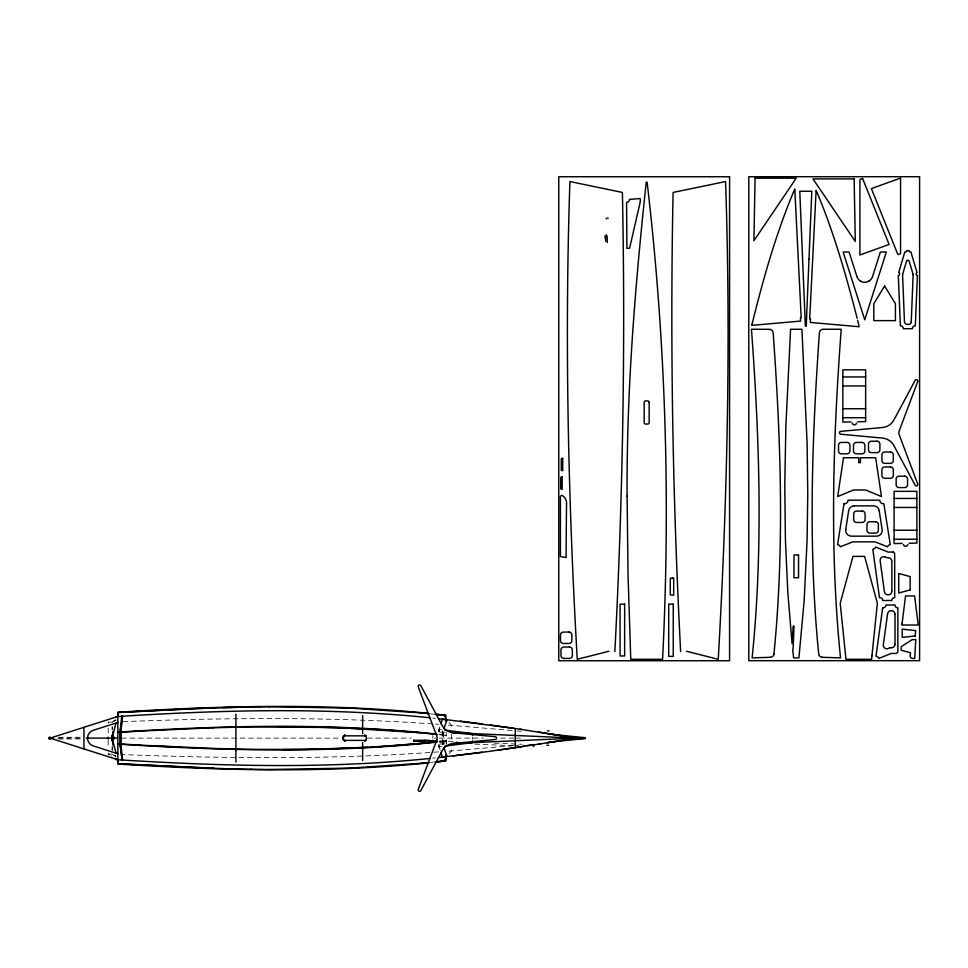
<?xml version="1.0" encoding="UTF-8"?>
<svg xmlns="http://www.w3.org/2000/svg" width="968" height="968" viewBox="0 0 968 968"><rect width="100%" height="100%" fill="white"/><g stroke="black" fill="none" stroke-linecap="round" stroke-linejoin="round"><path stroke-width="0.73" stroke-dasharray="4.84 3.63" d="M112.034 729.654L112.046 726.786M112.445 729.654L112.445 726.799M446.188 744.525L446.188 731.699M446.296 743.581L446.381 741.077L439.291 741.863M438.262 731.445L440.246 726M439.557 728.19L438.335 732.098M442.872 731.675L442.872 744.537M448.971 753.866L451.427 750.926L451.427 747.732M115.373 720.059L114.454 720.603M115.664 719.889L114.151 720.785M115.325 720.337L116.208 720.059M115.168 720.422L115.906 720.24M113.546 721.148L115.603 720.422M114.115 721.051L115.301 720.591M113.244 721.329L113.861 720.966M112.336 721.862L112.53 722.031M108.186 723.205L108.307 722.14M441.638 746.473L439.157 746.764L439.157 744.598M445.474 740.871L446.333 740.786L442.751 741.173M440.125 741.464L442.824 741.173M439.23 741.561L441.057 741.367M432.66 758.186L435.467 757.908M433.458 762.07L430.47 762.385M514.165 745.566L521.111 744.912M512.822 745.687L448.305 751.168M438.516 751.882L431.304 752.402M429.877 752.499C327.741 759.577 225.242 758.464 123.009 754.592M439.738 744.077L445.389 743.823M108.186 722.213L112.639 722.031M123.009 721.632C226.197 717.724 329.652 716.635 432.72 723.931M58.673 737.265L81.264 737.265M57.656 738.112L81.82 738.112M121.52 738.112L339.429 738.112M367.308 738.112L411.243 738.112M434.172 738.112L435.636 738.112M439.351 738.112L483.371 738.112M500.613 738.112L515.061 738.112M516.392 738.112L520.409 738.112M58.673 738.971L81.264 738.971M112.336 754.375L112.53 754.193M108.186 753.031L108.186 754.024L112.639 754.193M439.811 740.859L457.271 741.597M494.237 743.134L522.006 744.283M439.738 742.674L446.986 742.976M474.744 744.126L513.246 745.735M439.738 732.159L445.389 732.401M435.576 724.125L438.516 724.342M448.305 725.068L514.165 730.671M516.948 730.925L521.111 731.324M430.47 713.852L433.458 714.154M432.66 718.038L435.467 718.329M439.291 734.373L446.381 735.148M439.242 734.676L441.214 734.881M440.997 734.857L442.824 735.063L442.061 734.978M442.763 735.051L446.333 735.45M441.638 729.751L439.157 729.473L439.157 731.626M108.186 754.024L109.928 755.04M113.244 754.895L115.664 756.335M111.308 755.851L111.961 756.238M114.393 755.1L116.208 756.165M113.958 755.088L115.785 756.165M448.971 722.37L451.427 725.298L451.427 728.505M440.246 750.236L438.335 744.138M438.262 744.791L439.23 747.877L439.23 744.876M472.493 736.987L472.493 739.25M451.427 734.107L451.427 742.117M443.417 732.002L443.417 744.235M442.558 730.888L442.558 745.336M439.23 728.36L439.23 731.36M432.829 735.535L432.829 738.112M112.445 746.655L112.445 750.176M112.034 746.582L112.046 750.394M108.186 728.178L108.186 736.128M108.186 740.096L108.186 748.058"/><path stroke-width="1.45" d="M112.046 735.353L112.034 737.265L114.091 737.265L114.091 738.971L112.046 738.971L112.046 740.871M112.445 737.265L112.445 735.353M112.857 737.265L112.881 731.542M113.22 738.971L113.22 737.265M891.83 591.012L891.83 591.182A3.545 3.545 0 0 1 888.285 594.788L887.983 594.8A3.557 3.557 0 0 1 884.45 591.956M895.001 614.377L895.001 614.269A3.557 3.557 0 0 0 891.455 610.687M895.001 614.547L895.001 643.986M605.194 235.563L605.218 237.233M413.772 741.524L413.844 739.927L413.687 740.605M445.812 755.572L445.631 760.763L442.17 761.15M445.909 754.822L445.704 761.066L435.382 762.191M913.139 275.021L911.251 321.57M917.398 275.408L915.329 325.865A2.844 2.844 0 0 0 912.352 328.709L903.362 328.709A2.844 2.844 0 0 0 900.385 325.865L898.316 275.408M413.856 740.605L413.711 741.548M429.84 717.748C326.156 707.16 221.648 709.955 117.793 716.501L50.106 738.112C48.122 740.98 48.388 735.22 50.106 738.112L117.793 759.735C221.648 766.269 326.156 769.076 429.84 758.476M614.849 651.573C622.823 498.677 625.485 345.516 622.4 192.438L569.922 181.548C564.513 340.821 568.204 500.238 577.243 659.305L608.92 651.27M910.283 655.989L910.477 652.686L901.184 650.29L901.184 646.733L912.231 639.63L915.801 639.63L914.687 658.543L912.691 658.421M773.928 654.138C784.564 547.247 780.886 439.532 773.142 332.581A3.775 3.775 0 0 0 769.306 329.326L751.458 329.253C759.481 438.54 763.304 548.662 752.124 657.877L770.322 657.308M121.399 716.429C124.098 718.244 118.701 730.368 120.915 732.11L122.561 716.235L121.726 716.235L120.056 732.135L120.056 744.09L122.15 759.989L120.105 744.198L120.915 744.114L122.561 759.989L121.399 759.795M607.989 218.502L607.831 217.824M887.571 613.857L883.324 644.773A3.557 3.557 0 0 0 887.729 648.705M533.525 744.876L533.477 746.546L533.622 744.973M845.705 529.617L845.705 529.556A5.796 5.796 0 0 0 851.308 536.163L876.524 536.163A5.699 5.699 0 0 0 882.199 530.137A5.663 5.663 0 0 0 882.163 529.665L879.198 510.814M845.73 529.436L848.682 510.656A5.723 5.723 0 0 1 854.115 505.841M606.21 218.175L606.391 218.937M50.07 737.289L50.07 738.935M111.998 737.289L111.998 738.935M793.131 627.143L792.054 643.575L787.807 592.392L785.411 539.841L784.77 485.222L785.859 426.682L790.578 329.277L801.94 329.277L807.13 443.671L807.76 494.309L807.106 539.841L804.142 600.934L798.927 657.877L793.591 657.877L792.695 649.661M115.991 723.253L112.034 738.112L115.991 752.971M793.082 648.935L794.038 626.84A2.517 2.517 0 0 0 793.784 625.969M898.679 272.625L904.802 251.995A1.428 1.428 0 0 0 906.629 250.627L909.085 250.627A1.428 1.428 0 0 0 910.912 251.995L917.035 272.625M902.708 274.041L906.471 261.36M440.924 723.81L442.352 719.272L445.776 719.647M443.828 728.65L447.034 719.998M872.591 276.412L880.372 252.019L886.349 252.019L864.739 319.755L843.116 252.019L849.093 252.019L856.886 276.424M50.142 738.935L50.154 737.326M447.034 756.226L443.84 747.623M344.124 735.837L344.838 734.978M364.767 741.246L365.481 740.387M869.191 281.01L868.49 281.41M888.37 648.487L889.338 648.1M117.793 722.479L93.182 730.332A8.168 8.168 0 0 0 93.194 745.892L117.793 753.757M562.226 740.375L573.286 738.536M564.417 740.012L538.559 744.174M547.065 742.831L555.68 741.44M540.676 743.835L490.062 751.277L438.347 757.593M521.909 746.715L497.842 750.2M523.228 746.062L524.608 745.844M531.819 744.9L531.178 744.985M530.851 745.033L527.1 745.554M524.402 745.917L523.482 746.038M482.391 752.305L452.915 755.972M444.723 746.11L472.493 742.637L472.493 740.943M445.776 756.577L442.352 756.952L440.912 752.366M440.452 761.332L442.582 761.102A3.352 3.11 -8 0 0 444.312 760.412M438.734 761.526L441.045 761.271M437.028 761.707L439.52 761.441M437.488 741.742L434.003 742.105M434.971 761.913L437.996 761.598M434.051 742.105L427.808 742.734M435.794 742.226C330.185 753.503 223.668 750.781 117.854 744.102M585.047 738.524L548.336 742.274M427.505 762.675L428.981 762.53M428.884 742.637L425.436 742.976M428.594 762.566L423.089 763.111M428.655 762.869C325.369 773.311 221.297 770.528 117.854 764.006L117.854 712.218C221.297 705.708 325.369 702.913 428.655 713.355M426.15 742.904L421.201 743.376M424.553 762.965L426.029 762.82M421.637 763.244L423.633 763.062M420.402 743.448L422.108 743.291M418.733 743.605L420.427 743.448M421.988 763.22L350.452 768.084L269.237 769.487M372.232 747.09L419.567 743.533M418.769 743.605L393.601 745.687M393.625 745.687L376.528 746.836M115.954 716.61L117.793 716.501M117.854 712.521L192.692 708.612L251.511 706.942M117.854 732.135C223.668 725.455 330.185 722.721 435.794 733.998M117.854 732.437L140.009 731.094M376.564 746.836L328.297 748.966L282.777 749.619M139.985 731.094L212.754 727.791M367.925 747.332L305.719 749.438M452.564 743.509L566.074 738.536L566.074 737.689L452.564 732.715M854.091 505.865L873.523 505.865A5.747 5.747 0 0 1 879.198 510.523L879.174 510.668M214.001 707.838L121.181 712.315A3.352 3.11 2 0 0 120.068 712.569M212.718 727.791L251.027 726.859M222.519 707.584L260.525 706.821M850.908 421.927L842.85 422.108L842.85 369.836L865.634 369.836L865.634 421.576L857.854 421.77M902.164 543.423L894.105 543.605L894.105 491.333L916.877 491.333L916.877 543.084L909.109 543.266M585.011 737.701L548.336 733.95M250.99 726.859L337.203 727.549L418.757 732.619L393.601 730.538M305.755 749.438L250.99 749.365M260.186 706.821L269.394 706.737M269.237 706.737L350.452 708.14L420.354 712.859M907.331 324.437L908.383 324.437M842.85 376.951L865.634 376.951M842.85 385.954L865.634 385.954M842.85 408.726L865.634 408.726M842.85 417.728L865.634 417.728M894.105 498.447L916.877 498.447M894.105 507.45L916.877 507.45M894.105 530.234L916.877 530.234M894.105 539.224L916.877 539.224M888.176 557.737L887.741 557.737A3.57 3.57 0 0 1 886.47 557.507M891.371 647.761L890.935 647.749A3.606 3.606 0 0 0 889.652 647.967M342.672 737.265L343.41 737.265M565.905 737.701L585.229 737.701L585.229 738.524L565.905 738.524M50.106 738.112L53.131 738.112M86.358 738.112L117.104 738.112M565.905 738.112L585.229 738.112M112.881 744.682L112.881 738.971L112.034 738.971L112.07 737.326M342.672 738.971L343.41 738.971M278.131 726.617L305.755 726.786M260.186 769.403L269.394 769.487M431.897 742.311L415.248 741.161A4.114 4.102 0 0 1 414.715 740.98M250.99 769.282L260.525 769.415M305.719 726.786L367.925 728.904M424.516 740.242L427.783 740.375M428.086 740.399L436.737 741.137M251.027 749.365L212.718 748.433M241.649 769.112L251.511 769.294M232.163 768.907L242.351 769.124M222.519 768.653L233.046 768.919M223.596 768.677L117.854 763.704M822.34 657.308L840.526 657.877C829.358 548.662 833.17 438.54 841.192 329.253L823.357 329.253A3.775 3.775 0 0 0 819.424 332.569C811.886 439.532 808.038 547.247 818.722 654.138M214.001 768.386L121.181 763.909A3.364 3.122 -2 0 1 120.068 763.655M212.754 748.433L139.985 745.13M547.392 730.913L549.122 730.985M546.787 745.251L548.529 745.324M161.511 746.292L172.05 746.812M367.901 728.904L376.564 729.4M140.009 745.13L117.854 743.787M376.528 729.4L393.625 730.538M117.793 759.735L115.954 759.614M424.335 740.242L415.248 740.338A4.271 4.271 0 0 0 414.74 740.46M418.733 732.619L420.427 732.776M420.185 712.847L421.988 713.017M421.637 712.98L423.633 713.174M420.402 732.776L428.884 733.599M423.089 713.114L425.279 713.331M424.553 713.259L427.505 713.549M426.936 713.489L428.981 713.694M428.848 733.599L434.051 734.119M435.382 714.045L445.704 715.158L445.909 721.402M434.971 714.311L437.028 714.529M434.015 734.119L437.476 734.482M436.471 714.469L438.734 714.711M437.996 714.626L440.452 714.892M439.52 714.795L442.582 715.122A3.352 3.11 8 0 1 444.312 715.812M438.347 718.631L513.766 728.299M442.17 715.086L445.631 715.461M444.723 730.114L472.493 733.587L472.493 735.281M460.102 721.1L482.391 723.919M490.062 724.947L521.909 729.509M519.876 729.207L573.286 737.689L538.559 732.062M686.566 651.27L718.244 659.305C727.307 500.238 730.961 340.821 725.564 181.548L673.087 192.438C670.001 345.516 672.712 498.677 680.637 651.573M885.188 556.999L886.156 557.386M860.988 281.41L860.383 281.071M115.628 758.428L116.269 758.815M364.767 734.978L365.481 735.837M344.124 740.387L344.838 741.246M606.428 234.788L606.694 235.805M912.981 273.98L909.218 261.299A1.428 1.428 0 0 0 906.556 261.118M857.164 318.315C846.02 274.948 833.654 231.509 816.109 190.321L809.696 318.932L810.47 318.992L810.313 322.441L859.148 326.736L857.612 320.202M605.726 241.334L605.242 237.656M606.767 236.144L606.948 237.172M606.996 237.511L607.226 239.556M884.401 591.63L880.142 560.714A3.557 3.557 0 0 1 884.861 556.878M607.251 239.907L607.299 240.923M904.463 321.582L902.587 275.081M607.299 241.262L607.287 242.085A10.454 10.454 0 0 1 607.251 242.581M891.83 561.5L891.83 590.952M579.481 737.701L579.481 738.524M579.275 737.701L579.275 738.524M573.02 737.701L573.02 738.524M567.817 737.701L567.817 738.524M560.399 497.249L560.399 556.539L566.062 557.616L566.534 501.969A9.377 9.377 0 0 0 562.638 495.761A1.428 1.428 0 0 0 560.411 496.765M515.291 728.577L515.291 747.647M432.829 740.169L432.829 742.238M364.767 735.196L364.767 735.837M362.637 715.642L362.637 727.101M362.637 729.715L362.637 733.72M362.637 742.504L362.637 746.522M362.637 749.123L362.637 760.594M344.838 735.148L344.838 735.837M344.838 740.387L344.838 741.089M235.914 714.215L235.914 762.022M120.915 732.11L120.915 744.114M120.504 732.268L120.504 743.956M112.857 738.971L112.857 744.682M112.445 738.971L112.445 741.004M108.186 737.12L108.186 739.104M83.95 727.307L83.95 748.917M856.632 423.016A2.299 2.299 0 0 1 852.13 422.992M907.887 544.524A2.299 2.299 0 0 1 903.374 544.488M912.4 658.397A2.275 2.275 0 0 1 910.271 656.122M916.902 275.311A1.428 1.428 0 0 1 916.176 274.646M916.055 273.666A1.428 1.428 0 0 1 916.587 272.843M899.538 274.646A1.428 1.428 0 0 1 898.812 275.311M899.115 272.843A1.428 1.428 0 0 1 899.659 273.666M913.054 274.234A2.844 2.844 0 0 1 913.139 274.755M911.239 321.824A2.844 2.844 0 0 1 908.637 324.425M907.076 324.425A2.844 2.844 0 0 1 904.475 321.836M902.575 274.827A2.844 2.844 0 0 1 902.636 274.295M793.373 627.095A1.742 1.742 0 0 1 793.433 626.223M887.632 613.53A3.557 3.557 0 0 1 891.117 610.687M895.001 644.313A3.557 3.557 0 0 1 891.697 647.737M888.503 557.75A3.557 3.557 0 0 1 891.83 561.162M872.507 276.691A8.168 8.168 0 0 1 856.982 276.691M822.34 657.248A3.69 3.69 0 0 1 818.625 654.162M774.025 654.162A3.69 3.69 0 0 1 770.322 657.248M117.854 715.872A4.041 3.751 2 0 1 118.459 713.876M444.578 716.005A3.836 3.557 8 0 1 445.704 718.232M118.29 762.082A4.041 3.751 -2 0 1 117.963 761.235M117.902 760.945A4.138 3.836 -2 0 1 117.854 760.364M445.704 757.992A3.836 3.557 -8.1 0 1 444.566 760.219M627.107 496.088L628.026 574.109L630.761 659.305L662.572 659.305C670.606 500.129 665.73 340.446 647.096 182.153L646.237 182.153C635.105 286.431 626.49 391.132 627.107 496.088M649.153 402.446L649.153 422.508A1.561 1.561 0 0 1 647.592 424.081L645.741 424.081A1.561 1.561 0 0 1 644.168 422.508L644.168 402.446A1.561 1.561 0 0 1 645.741 400.873L647.592 400.873A1.561 1.561 0 0 1 649.153 402.446M755.076 178.172L753.915 240.729L796.24 178.172L755.076 178.172M808.982 259.122L806.235 326.156L805.376 326.156L799.786 191.253L811.825 191.253L808.982 259.122M871.95 655.796L871.599 659.305L845.971 659.305L840.212 603.258L852.953 556.394L864.618 556.394L877.359 603.258L871.95 655.796M902.019 624.118L901.91 625.025L918.221 625.025L914.591 595.937L905.54 595.937L902.019 624.118M882.659 607.819L876.004 656.219A3.557 3.557 0 0 1 878.823 658.421L889.967 653.981A3.557 3.557 0 0 1 892.714 653.448L896.428 653.448L897.856 652.021L897.856 607.844A2.844 2.844 0 0 1 895.001 605L885.889 605A2.844 2.844 0 0 1 882.659 607.819M843.491 457.767L837.695 496.536L853.582 489.965L865.586 489.965L881.461 496.536L875.665 457.767L860.431 457.767L860.431 462.644L858.725 462.644L858.725 457.767L843.491 457.767M844.011 503.687L837.574 544.633A3.557 3.557 0 0 1 840.333 546.835L852.796 541.862L875.048 541.862L887.523 546.835A3.557 3.557 0 0 1 890.27 544.633L883.845 503.687A3.557 3.557 0 0 1 879.73 500.178L848.113 500.178A3.557 3.557 0 0 1 844.011 503.687M640.392 201.259L629.611 248.195L626.913 248.437L626.574 202.469A2.844 2.844 0 0 0 629.381 199.396L640.15 198.537L640.392 201.259M751.967 324.449L751.749 325.381L800.584 321.086L800.427 317.637L801.201 317.577L794.788 188.978C776.263 232.526 763.341 278.518 751.967 324.449M436.774 740.121L418.261 789.368A1.428 1.428 0 0 0 418.999 791.171A1.428 1.428 0 0 0 420.85 790.553L442.122 750.878A14.23 14.23 0 0 1 453.351 743.424L495.301 739.528A1.428 1.428 0 0 0 495.301 736.696L453.351 732.8A14.23 14.23 0 0 1 442.122 725.359L420.85 685.683A1.428 1.428 0 0 0 418.999 685.054A1.428 1.428 0 0 0 418.261 686.869L436.774 736.116A5.699 5.699 0 0 1 436.774 740.121M917.737 381.549L899.224 430.796A5.699 5.699 0 0 0 899.224 434.801L917.737 484.048A1.428 1.428 0 0 1 916.999 485.851A1.428 1.428 0 0 1 915.159 485.234L893.875 445.558A14.23 14.23 0 0 0 882.647 438.105L840.696 434.209A1.428 1.428 0 0 1 840.696 431.377L882.647 427.481A14.23 14.23 0 0 0 893.875 420.039L915.159 380.364A1.428 1.428 0 0 1 916.999 379.734A1.428 1.428 0 0 1 917.737 381.549M884.607 285.983L873.801 303.686L873.801 320.626L895.412 320.626L895.412 303.686L884.607 285.983M862.585 178.487L859.911 179.455L859.911 254.983L889.096 244.456L862.585 178.487M900.567 178.088L871.369 188.603L897.88 254.584L900.567 253.616L900.567 178.088M562.723 458.3L561.295 458.687L561.295 470.339L562.723 470.726L562.723 458.3M562.166 476.946L560.738 477.333L560.738 488.997L562.166 489.384L562.166 476.946M910.15 589.936L898.727 593.021L898.727 573.492L910.15 576.577L910.15 589.936M672.191 578.126L670.279 578.356L670.279 594.86L673.68 595.247L673.68 577.957L672.191 578.126M915.208 635.976L902.249 637.367L902.14 629.139L915.643 630.591L915.208 635.976M919.6 176.708L748.784 176.708L748.784 660.684L919.6 660.684L919.6 176.708M729.582 176.745L558.766 176.745L558.766 660.733L729.582 660.733L729.582 176.745M854.139 178.886L812.975 178.886L855.301 241.431L854.139 178.886M877.044 441.226L871.345 441.226A2.844 2.844 0 0 0 868.502 444.082L868.502 449.769A2.844 2.844 0 0 0 871.345 452.625L877.044 452.625A2.844 2.844 0 0 0 879.888 449.769L879.888 444.082A2.844 2.844 0 0 0 877.044 441.226M847.073 442.436L841.386 442.436A2.844 2.844 0 0 0 838.53 445.292L838.53 450.979A2.844 2.844 0 0 0 841.386 453.835L847.073 453.835A2.844 2.844 0 0 0 849.916 450.979L849.916 445.292A2.844 2.844 0 0 0 847.073 442.436M862.016 442.436L856.329 442.436A2.844 2.844 0 0 0 853.486 445.292L853.486 450.979A2.844 2.844 0 0 0 856.329 453.835L862.016 453.835A2.844 2.844 0 0 0 864.872 450.979L864.872 445.292A2.844 2.844 0 0 0 862.016 442.436M890.463 451.995L884.764 451.995A2.844 2.844 0 0 0 881.921 454.839L881.921 460.538A2.844 2.844 0 0 0 884.764 463.382L890.463 463.382A2.844 2.844 0 0 0 893.307 460.538L893.307 454.839A2.844 2.844 0 0 0 890.463 451.995M890.463 466.939L884.764 466.939A2.844 2.844 0 0 0 881.921 469.795L881.921 475.482A2.844 2.844 0 0 0 884.764 478.325L890.463 478.325A2.844 2.844 0 0 0 893.307 475.482L893.307 469.795A2.844 2.844 0 0 0 890.463 466.939M904.693 476.195L899.006 476.195A2.844 2.844 0 0 0 896.15 479.039L896.15 484.738A2.844 2.844 0 0 0 899.006 487.582L904.693 487.582A2.844 2.844 0 0 0 907.548 484.738L907.548 479.039A2.844 2.844 0 0 0 904.693 476.195M862.246 511.08L856.547 511.08A2.844 2.844 0 0 0 853.703 513.923L853.703 519.622A2.844 2.844 0 0 0 856.547 522.466L862.246 522.466A2.844 2.844 0 0 0 865.09 519.622L865.09 513.923A2.844 2.844 0 0 0 862.246 511.08M875.52 521.752L869.821 521.752A2.844 2.844 0 0 0 866.977 524.596L866.977 530.283A2.844 2.844 0 0 0 869.821 533.138L875.52 533.138A2.844 2.844 0 0 0 878.363 530.283L878.363 524.596A2.844 2.844 0 0 0 875.52 521.752M893.258 552.038L889.544 552.038A3.557 3.557 0 0 1 886.797 551.518L875.641 547.065A3.557 3.557 0 0 1 872.821 549.279L879.476 597.679A2.844 2.844 0 0 1 882.719 600.499L891.83 600.499A2.844 2.844 0 0 1 894.674 597.643L894.674 553.466L893.258 552.038M798.539 554.966L793.978 554.966L793.978 577.751L798.539 577.751L798.539 554.966M624.638 604.153L620.077 604.153L620.077 655.965L624.638 655.965L624.638 604.153M673.244 604.153L668.694 604.153L668.694 656.389L673.244 656.389L673.244 604.153M569.002 632.08L563.316 632.08A2.844 2.844 0 0 0 560.472 634.923L560.472 640.61A2.844 2.844 0 0 0 563.316 643.466L569.002 643.466A2.844 2.844 0 0 0 571.858 640.61L571.858 634.923A2.844 2.844 0 0 0 569.002 632.08M569.511 647.023L563.812 647.023A2.844 2.844 0 0 0 560.968 649.867L560.968 655.566A2.844 2.844 0 0 0 563.812 658.409L569.511 658.409A2.844 2.844 0 0 0 572.354 655.566L572.354 649.867A2.844 2.844 0 0 0 569.511 647.023M366.194 735.837L343.41 735.837L343.41 740.387L366.194 740.387L366.194 735.837"/></g></svg>
